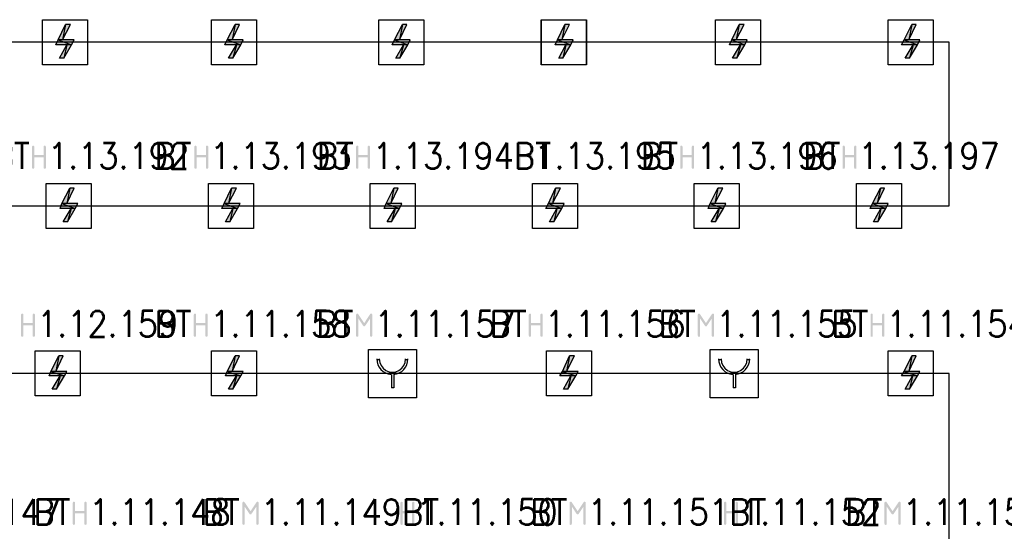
# Model space of a CAD drawing. Header units: millimetres. Extents: x 0 to 420, y 0 to 297.
# Drawn here: x 292.5 to 361.1, y 223.8 to 259.4 of the extents above; entities that cross this region are included whole.
import ezdxf

# ---------------------------------------------------------------- set-up
doc = ezdxf.new("R2010")
doc.units = ezdxf.units.MM
doc.styles.get("Standard").update_dxf_attribs({"font": 'STANDARD'})

msp = doc.modelspace()

# ---------------------------------------------------------------- hatches: boundary and pattern name
h = msp.add_hatch(color=1)
h.paths.add_polyline_path([(296.079334, 259.079999), (295.740667, 259.079999), (295.529, 258.021666)], flags=0)
h.paths.add_polyline_path([(295.740667, 259.079999), (295.529, 258.021666), (295.232667, 258.021666)], flags=0)
h = msp.add_hatch(color=1)
h.paths.add_polyline_path([(307.848, 259.079999), (307.551667, 259.079999), (307.34, 258.021666)], flags=0)
h.paths.add_polyline_path([(307.551667, 259.079999), (307.34, 258.021666), (307.001334, 258.021666)], flags=0)
h = msp.add_hatch(color=1)
h.paths.add_polyline_path([(319.489667, 259.079999), (319.193334, 259.079999), (318.981667, 258.021666)], flags=0)
h.paths.add_polyline_path([(319.193334, 259.079999), (318.981667, 258.021666), (318.643, 258.021666)], flags=0)
h = msp.add_hatch(color=1)
h.paths.add_polyline_path([(330.835, 259.079999), (330.496334, 259.079999), (330.284667, 258.021666)], flags=0)
h.paths.add_polyline_path([(330.496334, 259.079999), (330.284667, 258.021666), (329.988334, 258.021666)], flags=0)
h = msp.add_hatch(color=5)
h.paths.add_polyline_path([(330.835, 259.079999), (330.496334, 259.079999), (330.284667, 258.021666)], flags=0)
h.paths.add_polyline_path([(330.496334, 259.079999), (330.284667, 258.021666), (329.988334, 258.021666)], flags=0)
h = msp.add_hatch(color=1)
h.paths.add_polyline_path([(342.984667, 259.079999), (342.646, 259.079999), (342.434334, 258.021666)], flags=0)
h.paths.add_polyline_path([(342.646, 259.079999), (342.434334, 258.021666), (342.138, 258.021666)], flags=0)
h = msp.add_hatch(color=1)
h.paths.add_polyline_path([(354.965, 259.079999), (354.668667, 259.079999), (354.457, 258.021666)], flags=0)
h.paths.add_polyline_path([(354.668667, 259.079999), (354.457, 258.021666), (354.118334, 258.021666)], flags=0)
h = msp.add_hatch(color=1)
h.paths.add_polyline_path([(296.333334, 258.021666), (295.232667, 258.021666), (296.164, 257.682999)], flags=0)
h.paths.add_polyline_path([(295.232667, 258.021666), (296.164, 257.682999), (295.063334, 257.682999)], flags=0)
h = msp.add_hatch(color=1)
h.paths.add_polyline_path([(308.102, 258.021666), (307.001334, 258.021666), (307.932667, 257.682999)], flags=0)
h.paths.add_polyline_path([(307.001334, 258.021666), (307.932667, 257.682999), (306.832, 257.682999)], flags=0)
h = msp.add_hatch(color=1)
h.paths.add_polyline_path([(319.743667, 258.021666), (318.643, 258.021666), (319.574334, 257.682999)], flags=0)
h.paths.add_polyline_path([(318.643, 258.021666), (319.574334, 257.682999), (318.473667, 257.682999)], flags=0)
h = msp.add_hatch(color=1)
h.paths.add_polyline_path([(331.089, 258.021666), (329.988334, 258.021666), (330.919667, 257.682999)], flags=0)
h.paths.add_polyline_path([(329.988334, 258.021666), (330.919667, 257.682999), (329.819, 257.682999)], flags=0)
h = msp.add_hatch(color=5)
h.paths.add_polyline_path([(331.089, 258.021666), (329.988334, 258.021666), (330.919667, 257.682999)], flags=0)
h.paths.add_polyline_path([(329.988334, 258.021666), (330.919667, 257.682999), (329.819, 257.682999)], flags=0)
h = msp.add_hatch(color=1)
h.paths.add_polyline_path([(343.196334, 258.021666), (342.138, 258.021666), (343.027, 257.682999)], flags=0)
h.paths.add_polyline_path([(342.138, 258.021666), (343.027, 257.682999), (341.968667, 257.682999)], flags=0)
h = msp.add_hatch(color=1)
h.paths.add_polyline_path([(355.219, 258.021666), (354.118334, 258.021666), (355.049667, 257.682999)], flags=0)
h.paths.add_polyline_path([(354.118334, 258.021666), (355.049667, 257.682999), (353.949, 257.682999)], flags=0)
h = msp.add_hatch(color=1)
h.paths.add_polyline_path([(296.164, 257.682999), (295.825334, 257.682999), (295.613667, 256.751666)], flags=0)
h.paths.add_polyline_path([(295.825334, 257.682999), (295.613667, 256.751666), (295.317334, 256.751666)], flags=0)
h = msp.add_hatch(color=1)
h.paths.add_polyline_path([(307.932667, 257.682999), (307.636334, 257.682999), (307.382334, 256.751666)], flags=0)
h.paths.add_polyline_path([(307.636334, 257.682999), (307.382334, 256.751666), (307.086, 256.751666)], flags=0)
h = msp.add_hatch(color=1)
h.paths.add_polyline_path([(319.574334, 257.682999), (319.278, 257.682999), (319.024, 256.751666)], flags=0)
h.paths.add_polyline_path([(319.278, 257.682999), (319.024, 256.751666), (318.727667, 256.751666)], flags=0)
h = msp.add_hatch(color=1)
h.paths.add_polyline_path([(330.919667, 257.682999), (330.581, 257.682999), (330.369334, 256.751666)], flags=0)
h.paths.add_polyline_path([(330.581, 257.682999), (330.369334, 256.751666), (330.073, 256.751666)], flags=0)
h = msp.add_hatch(color=5)
h.paths.add_polyline_path([(330.919667, 257.682999), (330.581, 257.682999), (330.369334, 256.751666)], flags=0)
h.paths.add_polyline_path([(330.581, 257.682999), (330.369334, 256.751666), (330.073, 256.751666)], flags=0)
h = msp.add_hatch(color=1)
h.paths.add_polyline_path([(343.027, 257.682999), (342.730667, 257.682999), (342.476667, 256.751666)], flags=0)
h.paths.add_polyline_path([(342.730667, 257.682999), (342.476667, 256.751666), (342.180334, 256.751666)], flags=0)
h = msp.add_hatch(color=1)
h.paths.add_polyline_path([(355.049667, 257.682999), (354.753334, 257.682999), (354.499334, 256.751666)], flags=0)
h.paths.add_polyline_path([(354.753334, 257.682999), (354.499334, 256.751666), (354.203, 256.751666)], flags=0)
for points in [[(293.404505, 249.127476), (293.404505, 250.58048), (293.424487, 250.641251), (293.484983, 250.661509), (293.545754, 250.641251), (293.566011, 250.58048), (293.566011, 250.015484), (294.211485, 250.015484), (294.211485, 250.58048), (294.231742, 250.641251), (294.292513, 250.661509), (294.352802, 250.641251), (294.372991, 250.58048), (294.372991, 249.127476), (294.352802, 249.066981), (294.292513, 249.046999), (294.231742, 249.066981), (294.211485, 249.127476), (294.211485, 249.853978), (293.566011, 249.853978), (293.566011, 249.127476), (293.545754, 249.066981), (293.484983, 249.046999), (293.424487, 249.066981)], [(304.707507, 249.127476), (304.707507, 250.58048), (304.727489, 250.641251), (304.787985, 250.661509), (304.848756, 250.641251), (304.869014, 250.58048), (304.869014, 250.015484), (305.514487, 250.015484), (305.514487, 250.58048), (305.534744, 250.641251), (305.595515, 250.661509), (305.655804, 250.641251), (305.675993, 250.58048), (305.675993, 249.127476), (305.655804, 249.066981), (305.595515, 249.046999), (305.534744, 249.066981), (305.514487, 249.127476), (305.514487, 249.853978), (304.869014, 249.853978), (304.869014, 249.127476), (304.848756, 249.066981), (304.787985, 249.046999), (304.727489, 249.066981)], [(315.968172, 249.127476), (315.968172, 250.58048), (315.988154, 250.641251), (316.048649, 250.661509), (316.109421, 250.641251), (316.129678, 250.58048), (316.129678, 250.015484), (316.775151, 250.015484), (316.775151, 250.58048), (316.795408, 250.641251), (316.85618, 250.661509), (316.916469, 250.641251), (316.936657, 250.58048), (316.936657, 249.127476), (316.916469, 249.066981), (316.85618, 249.046999), (316.795408, 249.066981), (316.775151, 249.127476), (316.775151, 249.853978), (316.129678, 249.853978), (316.129678, 249.127476), (316.109421, 249.066981), (316.048649, 249.046999), (315.988154, 249.066981)], [(327.271172, 249.127476), (327.271172, 250.58048), (327.291153, 250.641251), (327.351649, 250.661509), (327.412421, 250.641251), (327.432678, 250.58048), (327.432678, 250.015484), (328.078151, 250.015484), (328.078151, 250.58048), (328.098408, 250.641251), (328.15918, 250.661509), (328.219469, 250.641251), (328.239657, 250.58048), (328.239657, 249.127476), (328.219469, 249.066981), (328.15918, 249.046999), (328.098408, 249.066981), (328.078151, 249.127476), (328.078151, 249.853978), (327.432678, 249.853978), (327.432678, 249.127476), (327.412421, 249.066981), (327.351649, 249.046999), (327.291153, 249.066981)], [(338.531839, 249.127476), (338.531839, 250.58048), (338.55182, 250.641251), (338.612316, 250.661509), (338.673087, 250.641251), (338.693345, 250.58048), (338.693345, 250.015484), (339.338818, 250.015484), (339.338818, 250.58048), (339.359075, 250.641251), (339.419846, 250.661509), (339.480136, 250.641251), (339.500324, 250.58048), (339.500324, 249.127476), (339.480136, 249.066981), (339.419846, 249.046999), (339.359075, 249.066981), (339.338818, 249.127476), (339.338818, 249.853978), (338.693345, 249.853978), (338.693345, 249.127476), (338.673087, 249.066981), (338.612316, 249.046999), (338.55182, 249.066981)], [(349.834839, 249.127476), (349.834839, 250.58048), (349.85482, 250.641251), (349.915316, 250.661509), (349.976087, 250.641251), (349.996345, 250.58048), (349.996345, 250.015484), (350.641818, 250.015484), (350.641818, 250.58048), (350.662075, 250.641251), (350.722846, 250.661509), (350.783136, 250.641251), (350.803324, 250.58048), (350.803324, 249.127476), (350.783136, 249.066981), (350.722846, 249.046999), (350.662075, 249.066981), (350.641818, 249.127476), (350.641818, 249.853978), (349.996345, 249.853978), (349.996345, 249.127476), (349.976087, 249.066981), (349.915316, 249.046999), (349.85482, 249.066981)], [(292.642505, 237.443476), (292.642505, 238.89648), (292.662487, 238.957251), (292.722983, 238.977509), (292.783754, 238.957251), (292.804011, 238.89648), (292.804011, 238.331484), (293.449485, 238.331484), (293.449485, 238.89648), (293.469742, 238.957251), (293.530513, 238.977509), (293.590802, 238.957251), (293.610991, 238.89648), (293.610991, 237.443476), (293.590802, 237.382981), (293.530513, 237.362999), (293.469742, 237.382981), (293.449485, 237.443476), (293.449485, 238.169978), (292.804011, 238.169978), (292.804011, 237.443476), (292.783754, 237.382981), (292.722983, 237.362999), (292.662487, 237.382981)], [(304.665172, 237.443476), (304.665172, 238.89648), (304.685154, 238.957251), (304.745649, 238.977509), (304.806421, 238.957251), (304.826678, 238.89648), (304.826678, 238.331484), (305.472151, 238.331484), (305.472151, 238.89648), (305.492408, 238.957251), (305.55318, 238.977509), (305.613469, 238.957251), (305.633657, 238.89648), (305.633657, 237.443476), (305.613469, 237.382981), (305.55318, 237.362999), (305.492408, 237.382981), (305.472151, 237.443476), (305.472151, 238.169978), (304.826678, 238.169978), (304.826678, 237.443476), (304.806421, 237.382981), (304.745649, 237.362999), (304.685154, 237.382981)], [(317.017688, 238.977509), (317.077977, 238.957251), (317.098165, 238.89648), (317.098165, 237.443476), (317.077977, 237.382981), (317.017688, 237.362999), (316.956916, 237.382981), (316.936659, 237.443476), (316.936659, 238.631345), (316.607584, 238.138559), (316.572444, 238.101628), (316.53317, 238.089501), (316.492655, 238.101628), (316.457102, 238.138559), (316.12968, 238.631345), (316.12968, 237.443476), (316.109423, 237.382981), (316.048651, 237.362999), (315.988156, 237.382981), (315.968174, 237.443476), (315.968174, 238.89648), (315.988156, 238.957251), (316.048651, 238.977509), (316.088339, 238.967311), (316.119758, 238.93727), (316.53317, 238.317153), (316.948786, 238.94168), (316.977449, 238.968482)], [(327.990839, 237.443476), (327.990839, 238.89648), (328.01082, 238.957251), (328.071316, 238.977509), (328.132088, 238.957251), (328.152345, 238.89648), (328.152345, 238.331484), (328.797818, 238.331484), (328.797818, 238.89648), (328.818075, 238.957251), (328.878846, 238.977509), (328.939136, 238.957251), (328.959324, 238.89648), (328.959324, 237.443476), (328.939136, 237.382981), (328.878846, 237.362999), (328.818075, 237.382981), (328.797818, 237.443476), (328.797818, 238.169978), (328.152345, 238.169978), (328.152345, 237.443476), (328.132088, 237.382981), (328.071316, 237.362999), (328.01082, 237.382981)], [(340.809019, 238.977509), (340.869308, 238.957251), (340.889497, 238.89648), (340.889497, 237.443476), (340.869308, 237.382981), (340.809019, 237.362999), (340.748248, 237.382981), (340.72799, 237.443476), (340.72799, 238.631345), (340.398915, 238.138559), (340.363775, 238.101628), (340.324501, 238.089501), (340.283987, 238.101628), (340.248433, 238.138559), (339.921011, 238.631345), (339.921011, 237.443476), (339.900754, 237.382981), (339.839983, 237.362999), (339.779487, 237.382981), (339.759505, 237.443476), (339.759505, 238.89648), (339.779487, 238.957251), (339.839983, 238.977509), (339.87967, 238.967311), (339.911089, 238.93727), (340.324501, 238.317153), (340.740117, 238.94168), (340.76878, 238.968482)], [(351.782172, 237.443476), (351.782172, 238.89648), (351.802153, 238.957251), (351.862649, 238.977509), (351.923421, 238.957251), (351.943678, 238.89648), (351.943678, 238.331484), (352.589151, 238.331484), (352.589151, 238.89648), (352.609408, 238.957251), (352.67018, 238.977509), (352.730469, 238.957251), (352.750657, 238.89648), (352.750657, 237.443476), (352.730469, 237.382981), (352.67018, 237.362999), (352.609408, 237.382981), (352.589151, 237.443476), (352.589151, 238.169978), (351.943678, 238.169978), (351.943678, 237.443476), (351.923421, 237.382981), (351.862649, 237.362999), (351.802153, 237.382981)], [(296.240839, 224.362477), (296.240839, 225.81548), (296.26082, 225.876251), (296.321316, 225.896509), (296.382088, 225.876251), (296.402345, 225.81548), (296.402345, 225.250484), (297.047818, 225.250484), (297.047818, 225.81548), (297.068075, 225.876251), (297.128847, 225.896509), (297.189136, 225.876251), (297.209324, 225.81548), (297.209324, 224.362477), (297.189136, 224.301981), (297.128847, 224.281999), (297.068075, 224.301981), (297.047818, 224.362477), (297.047818, 225.088978), (296.402345, 225.088978), (296.402345, 224.362477), (296.382088, 224.301981), (296.321316, 224.281999), (296.26082, 224.301981)], [(309.101355, 225.896509), (309.161644, 225.876251), (309.181832, 225.81548), (309.181832, 224.362477), (309.161644, 224.301981), (309.101355, 224.281999), (309.040583, 224.301981), (309.020326, 224.362477), (309.020326, 225.550345), (308.69125, 225.057559), (308.656111, 225.020628), (308.616836, 225.008501), (308.576322, 225.020628), (308.540769, 225.057559), (308.213347, 225.550345), (308.213347, 224.362477), (308.19309, 224.301981), (308.132318, 224.281999), (308.071822, 224.301981), (308.051841, 224.362477), (308.051841, 225.81548), (308.071822, 225.876251), (308.132318, 225.896509), (308.172006, 225.886311), (308.203425, 225.85627), (308.616836, 225.236153), (309.032453, 225.86068), (309.061116, 225.887483)], [(319.058505, 224.362477), (319.058505, 225.81548), (319.078487, 225.876251), (319.138983, 225.896509), (319.199754, 225.876251), (319.220011, 225.81548), (319.220011, 225.250484), (319.865484, 225.250484), (319.865484, 225.81548), (319.885742, 225.876251), (319.946513, 225.896509), (320.006802, 225.876251), (320.026991, 225.81548), (320.026991, 224.362477), (320.006802, 224.301981), (319.946513, 224.281999), (319.885742, 224.301981), (319.865484, 224.362477), (319.865484, 225.088978), (319.220011, 225.088978), (319.220011, 224.362477), (319.199754, 224.301981), (319.138983, 224.281999), (319.078487, 224.301981)], [(331.876686, 225.896509), (331.936975, 225.876251), (331.957163, 225.81548), (331.957163, 224.362477), (331.936975, 224.301981), (331.876686, 224.281999), (331.815914, 224.301981), (331.795657, 224.362477), (331.795657, 225.550345), (331.466582, 225.057559), (331.431442, 225.020628), (331.392168, 225.008501), (331.351653, 225.020628), (331.3161, 225.057559), (330.988678, 225.550345), (330.988678, 224.362477), (330.968421, 224.301981), (330.907649, 224.281999), (330.847153, 224.301981), (330.827172, 224.362477), (330.827172, 225.81548), (330.847153, 225.876251), (330.907649, 225.896509), (330.947337, 225.886311), (330.978756, 225.85627), (331.392168, 225.236153), (331.807784, 225.86068), (331.836447, 225.887483)], [(341.579839, 224.362477), (341.579839, 225.81548), (341.59982, 225.876251), (341.660316, 225.896509), (341.721087, 225.876251), (341.741345, 225.81548), (341.741345, 225.250484), (342.386818, 225.250484), (342.386818, 225.81548), (342.407075, 225.876251), (342.467846, 225.896509), (342.528136, 225.876251), (342.548324, 225.81548), (342.548324, 224.362477), (342.528136, 224.301981), (342.467846, 224.281999), (342.407075, 224.301981), (342.386818, 224.362477), (342.386818, 225.088978), (341.741345, 225.088978), (341.741345, 224.362477), (341.721087, 224.301981), (341.660316, 224.281999), (341.59982, 224.301981)], [(353.805352, 225.896509), (353.865642, 225.876251), (353.88583, 225.81548), (353.88583, 224.362477), (353.865642, 224.301981), (353.805352, 224.281999), (353.744581, 224.301981), (353.724324, 224.362477), (353.724324, 225.550345), (353.395248, 225.057559), (353.360108, 225.020628), (353.320834, 225.008501), (353.28032, 225.020628), (353.244766, 225.057559), (352.917345, 225.550345), (352.917345, 224.362477), (352.897087, 224.301981), (352.836316, 224.281999), (352.77582, 224.301981), (352.755839, 224.362477), (352.755839, 225.81548), (352.77582, 225.876251), (352.836316, 225.896509), (352.876003, 225.886311), (352.907423, 225.85627), (353.320834, 225.236153), (353.73645, 225.86068), (353.765114, 225.887483)]]:
    msp.add_hatch(color=7).paths.add_polyline_path(points, flags=0)
h = msp.add_hatch(color=1)
h.paths.add_polyline_path([(296.333334, 247.692332), (296.037, 247.692332), (295.825334, 246.633999)], flags=0)
h.paths.add_polyline_path([(296.037, 247.692332), (295.825334, 246.633999), (295.486667, 246.633999)], flags=0)
h = msp.add_hatch(color=1)
h.paths.add_polyline_path([(307.636334, 247.692332), (307.297667, 247.692332), (307.086, 246.633999)], flags=0)
h.paths.add_polyline_path([(307.297667, 247.692332), (307.086, 246.633999), (306.789667, 246.633999)], flags=0)
h = msp.add_hatch(color=1)
h.paths.add_polyline_path([(318.897, 247.692332), (318.600667, 247.692332), (318.389, 246.633999)], flags=0)
h.paths.add_polyline_path([(318.600667, 247.692332), (318.389, 246.633999), (318.050334, 246.633999)], flags=0)
h = msp.add_hatch(color=1)
h.paths.add_polyline_path([(330.2, 247.692332), (329.861334, 247.692332), (329.649667, 246.633999)], flags=0)
h.paths.add_polyline_path([(329.861334, 247.692332), (329.649667, 246.633999), (329.353334, 246.633999)], flags=0)
h = msp.add_hatch(color=5)
h.paths.add_polyline_path([(330.2, 247.692332), (329.861334, 247.692332), (329.649667, 246.633999)], flags=0)
h.paths.add_polyline_path([(329.861334, 247.692332), (329.649667, 246.633999), (329.353334, 246.633999)], flags=0)
h = msp.add_hatch(color=1)
h.paths.add_polyline_path([(341.503, 247.692332), (341.164334, 247.692332), (340.952667, 246.633999)], flags=0)
h.paths.add_polyline_path([(341.164334, 247.692332), (340.952667, 246.633999), (340.614, 246.633999)], flags=0)
h = msp.add_hatch(color=1)
h.paths.add_polyline_path([(352.763667, 247.692332), (352.467334, 247.692332), (352.255667, 246.633999)], flags=0)
h.paths.add_polyline_path([(352.467334, 247.692332), (352.255667, 246.633999), (351.917, 246.633999)], flags=0)
h = msp.add_hatch(color=1)
h.paths.add_polyline_path([(296.587334, 246.633999), (295.486667, 246.633999), (296.418, 246.295332)], flags=0)
h.paths.add_polyline_path([(295.486667, 246.633999), (296.418, 246.295332), (295.359667, 246.295332)], flags=0)
h = msp.add_hatch(color=1)
h.paths.add_polyline_path([(296.418, 246.295332), (296.121667, 246.295332), (295.867667, 245.363999)], flags=0)
h.paths.add_polyline_path([(296.121667, 246.295332), (295.867667, 245.363999), (295.571334, 245.363999)], flags=0)
h = msp.add_hatch(color=1)
h.paths.add_polyline_path([(307.890334, 246.633999), (306.789667, 246.633999), (307.721, 246.295332)], flags=0)
h.paths.add_polyline_path([(306.789667, 246.633999), (307.721, 246.295332), (306.620334, 246.295332)], flags=0)
h = msp.add_hatch(color=1)
h.paths.add_polyline_path([(307.721, 246.295332), (307.382334, 246.295332), (307.170667, 245.363999)], flags=0)
h.paths.add_polyline_path([(307.382334, 246.295332), (307.170667, 245.363999), (306.874334, 245.363999)], flags=0)
h = msp.add_hatch(color=1)
h.paths.add_polyline_path([(319.151, 246.633999), (318.050334, 246.633999), (318.981667, 246.295332)], flags=0)
h.paths.add_polyline_path([(318.050334, 246.633999), (318.981667, 246.295332), (317.923334, 246.295332)], flags=0)
h = msp.add_hatch(color=1)
h.paths.add_polyline_path([(318.981667, 246.295332), (318.685334, 246.295332), (318.431334, 245.363999)], flags=0)
h.paths.add_polyline_path([(318.685334, 246.295332), (318.431334, 245.363999), (318.135, 245.363999)], flags=0)
h = msp.add_hatch(color=1)
h.paths.add_polyline_path([(330.454, 246.633999), (329.353334, 246.633999), (330.284667, 246.295332)], flags=0)
h.paths.add_polyline_path([(329.353334, 246.633999), (330.284667, 246.295332), (329.184, 246.295332)], flags=0)
h = msp.add_hatch(color=5)
h.paths.add_polyline_path([(330.454, 246.633999), (329.353334, 246.633999), (330.284667, 246.295332)], flags=0)
h.paths.add_polyline_path([(329.353334, 246.633999), (330.284667, 246.295332), (329.184, 246.295332)], flags=0)
h = msp.add_hatch(color=1)
h.paths.add_polyline_path([(330.284667, 246.295332), (329.946, 246.295332), (329.734334, 245.363999)], flags=0)
h.paths.add_polyline_path([(329.946, 246.295332), (329.734334, 245.363999), (329.438, 245.363999)], flags=0)
h = msp.add_hatch(color=5)
h.paths.add_polyline_path([(330.284667, 246.295332), (329.946, 246.295332), (329.734334, 245.363999)], flags=0)
h.paths.add_polyline_path([(329.946, 246.295332), (329.734334, 245.363999), (329.438, 245.363999)], flags=0)
h = msp.add_hatch(color=1)
h.paths.add_polyline_path([(341.714667, 246.633999), (340.614, 246.633999), (341.545334, 246.295332)], flags=0)
h.paths.add_polyline_path([(340.614, 246.633999), (341.545334, 246.295332), (340.487, 246.295332)], flags=0)
h = msp.add_hatch(color=1)
h.paths.add_polyline_path([(341.545334, 246.295332), (341.249, 246.295332), (340.995, 245.363999)], flags=0)
h.paths.add_polyline_path([(341.249, 246.295332), (340.995, 245.363999), (340.698667, 245.363999)], flags=0)
h = msp.add_hatch(color=1)
h.paths.add_polyline_path([(353.017667, 246.633999), (351.917, 246.633999), (352.848334, 246.295332)], flags=0)
h.paths.add_polyline_path([(351.917, 246.633999), (352.848334, 246.295332), (351.747667, 246.295332)], flags=0)
h = msp.add_hatch(color=1)
h.paths.add_polyline_path([(352.848334, 246.295332), (352.509667, 246.295332), (352.298, 245.363999)], flags=0)
h.paths.add_polyline_path([(352.509667, 246.295332), (352.298, 245.363999), (352.001667, 245.363999)], flags=0)
h = msp.add_hatch(color=1)
h.paths.add_polyline_path([(295.571334, 236.050666), (295.275, 236.050666), (295.063334, 234.949999)], flags=0)
h.paths.add_polyline_path([(295.275, 236.050666), (295.063334, 234.949999), (294.724667, 234.949999)], flags=0)
h = msp.add_hatch(color=1)
h.paths.add_polyline_path([(307.848, 236.050666), (307.551667, 236.050666), (307.34, 234.949999)], flags=0)
h.paths.add_polyline_path([(307.551667, 236.050666), (307.34, 234.949999), (307.001334, 234.949999)], flags=0)
h = msp.add_hatch(color=1)
h.paths.add_polyline_path([(331.173667, 236.050666), (330.835, 236.050666), (330.623334, 234.949999)], flags=0)
h.paths.add_polyline_path([(330.835, 236.050666), (330.623334, 234.949999), (330.327, 234.949999)], flags=0)
h = msp.add_hatch(color=1)
h.paths.add_polyline_path([(354.965, 236.050666), (354.668667, 236.050666), (354.457, 234.949999)], flags=0)
h.paths.add_polyline_path([(354.668667, 236.050666), (354.457, 234.949999), (354.118334, 234.949999)], flags=0)
h = msp.add_hatch(color=1)
h.paths.add_polyline_path([(295.825334, 234.949999), (294.724667, 234.949999), (295.656, 234.653666)], flags=0)
h.paths.add_polyline_path([(294.724667, 234.949999), (295.656, 234.653666), (294.597667, 234.653666)], flags=0)
h = msp.add_hatch(color=1)
h.paths.add_polyline_path([(295.656, 234.653666), (295.359667, 234.653666), (295.105667, 233.722332)], flags=0)
h.paths.add_polyline_path([(295.359667, 234.653666), (295.105667, 233.722332), (294.809334, 233.722332)], flags=0)
h = msp.add_hatch(color=1)
h.paths.add_polyline_path([(308.102, 234.949999), (307.001334, 234.949999), (307.932667, 234.653666)], flags=0)
h.paths.add_polyline_path([(307.001334, 234.949999), (307.932667, 234.653666), (306.874334, 234.653666)], flags=0)
h = msp.add_hatch(color=1)
h.paths.add_polyline_path([(307.932667, 234.653666), (307.636334, 234.653666), (307.382334, 233.722332)], flags=0)
h.paths.add_polyline_path([(307.636334, 234.653666), (307.382334, 233.722332), (307.086, 233.722332)], flags=0)
h = msp.add_hatch(color=1)
h.paths.add_polyline_path([(331.427667, 234.949999), (330.327, 234.949999), (331.258334, 234.653666)], flags=0)
h.paths.add_polyline_path([(330.327, 234.949999), (331.258334, 234.653666), (330.157667, 234.653666)], flags=0)
h = msp.add_hatch(color=1)
h.paths.add_polyline_path([(331.258334, 234.653666), (330.919667, 234.653666), (330.708, 233.722332)], flags=0)
h.paths.add_polyline_path([(330.919667, 234.653666), (330.708, 233.722332), (330.411667, 233.722332)], flags=0)
h = msp.add_hatch(color=1)
h.paths.add_polyline_path([(355.219, 234.949999), (354.118334, 234.949999), (355.049667, 234.653666)], flags=0)
h.paths.add_polyline_path([(354.118334, 234.949999), (355.049667, 234.653666), (353.949, 234.653666)], flags=0)
h = msp.add_hatch(color=1)
h.paths.add_polyline_path([(355.049667, 234.653666), (354.711, 234.653666), (354.499334, 233.722332)], flags=0)
h.paths.add_polyline_path([(354.711, 234.653666), (354.499334, 233.722332), (354.203, 233.722332)], flags=0)

# ---------------------------------------------------------------- linework, layer by layer
at = {"color": 7, "lineweight": 0}
for points in [[(294.132001, 259.418666), (297.264667, 259.418666)], [(305.900667, 259.418666), (309.033334, 259.418666)], [(317.542334, 259.418666), (320.675, 259.418666)], [(328.845334, 259.418666), (332.020334, 259.418666)], [(328.887667, 259.418666), (331.978, 259.418666)], [(340.995, 259.418666), (344.127667, 259.418666)], [(353.017667, 259.418666), (356.150334, 259.418666)], [(294.386001, 248.030999), (297.518667, 248.030999)], [(305.689, 248.030999), (308.821667, 248.030999)], [(316.949667, 248.030999), (320.082334, 248.030999)], [(328.252667, 248.030999), (331.385334, 248.030999)], [(328.252667, 248.030999), (331.385334, 248.030999)], [(339.513334, 248.030999), (342.646, 248.030999)], [(350.816334, 248.030999), (353.949, 248.030999)], [(293.624001, 236.389332), (296.756667, 236.389332)], [(305.900667, 236.389332), (309.033334, 236.389332)], [(316.822667, 236.473999), (320.167, 236.473999)], [(329.226334, 236.389332), (332.359, 236.389332)], [(340.614, 236.473999), (343.958334, 236.473999)], [(353.017667, 236.389332), (356.150334, 236.389332)]]:
    msp.add_lwpolyline(points, dxfattribs=at)
at = {"color": 1, "lineweight": 0}
for points in [[(297.264667, 256.285999), (294.132001, 256.285999), (294.132001, 259.418666), (297.264667, 259.418666)], [(309.033334, 256.285999), (305.900667, 256.285999), (305.900667, 259.418666), (309.033334, 259.418666)], [(320.675, 256.285999), (317.542334, 256.285999), (317.542334, 259.418666), (320.675, 259.418666)], [(331.978, 256.285999), (328.887667, 256.285999), (328.887667, 259.418666), (331.978, 259.418666)], [(344.127667, 256.285999), (340.995, 256.285999), (340.995, 259.418666), (344.127667, 259.418666)], [(356.150334, 256.285999), (353.017667, 256.285999), (353.017667, 259.418666), (356.150334, 259.418666)], [(295.740667, 259.079999), (295.529, 258.021666), (295.232667, 258.021666)], [(296.079334, 259.079999), (295.740667, 259.079999), (295.529, 258.021666)], [(307.551667, 259.079999), (307.34, 258.021666), (307.001334, 258.021666)], [(307.848, 259.079999), (307.551667, 259.079999), (307.34, 258.021666)], [(319.193334, 259.079999), (318.981667, 258.021666), (318.643, 258.021666)], [(319.489667, 259.079999), (319.193334, 259.079999), (318.981667, 258.021666)], [(330.496334, 259.079999), (330.284667, 258.021666), (329.988334, 258.021666)], [(330.835, 259.079999), (330.496334, 259.079999), (330.284667, 258.021666)], [(342.646, 259.079999), (342.434334, 258.021666), (342.138, 258.021666)], [(342.984667, 259.079999), (342.646, 259.079999), (342.434334, 258.021666)], [(354.668667, 259.079999), (354.457, 258.021666), (354.118334, 258.021666)], [(354.965, 259.079999), (354.668667, 259.079999), (354.457, 258.021666)], [(295.232667, 258.021666), (296.164, 257.682999), (295.063334, 257.682999)], [(296.333334, 258.021666), (295.232667, 258.021666), (296.164, 257.682999)], [(307.001334, 258.021666), (307.932667, 257.682999), (306.832, 257.682999)], [(308.102, 258.021666), (307.001334, 258.021666), (307.932667, 257.682999)], [(318.643, 258.021666), (319.574334, 257.682999), (318.473667, 257.682999)], [(319.743667, 258.021666), (318.643, 258.021666), (319.574334, 257.682999)], [(329.988334, 258.021666), (330.919667, 257.682999), (329.819, 257.682999)], [(331.089, 258.021666), (329.988334, 258.021666), (330.919667, 257.682999)], [(342.138, 258.021666), (343.027, 257.682999), (341.968667, 257.682999)], [(343.196334, 258.021666), (342.138, 258.021666), (343.027, 257.682999)], [(354.118334, 258.021666), (355.049667, 257.682999), (353.949, 257.682999)], [(355.219, 258.021666), (354.118334, 258.021666), (355.049667, 257.682999)], [(295.825334, 257.682999), (295.613667, 256.751666), (295.317334, 256.751666)], [(296.164, 257.682999), (295.825334, 257.682999), (295.613667, 256.751666)], [(307.636334, 257.682999), (307.382334, 256.751666), (307.086, 256.751666)], [(307.932667, 257.682999), (307.636334, 257.682999), (307.382334, 256.751666)], [(319.278, 257.682999), (319.024, 256.751666), (318.727667, 256.751666)], [(319.574334, 257.682999), (319.278, 257.682999), (319.024, 256.751666)], [(330.581, 257.682999), (330.369334, 256.751666), (330.073, 256.751666)], [(330.919667, 257.682999), (330.581, 257.682999), (330.369334, 256.751666)], [(342.730667, 257.682999), (342.476667, 256.751666), (342.180334, 256.751666)], [(343.027, 257.682999), (342.730667, 257.682999), (342.476667, 256.751666)], [(354.753334, 257.682999), (354.499334, 256.751666), (354.203, 256.751666)], [(355.049667, 257.682999), (354.753334, 257.682999), (354.499334, 256.751666)], [(297.518667, 244.898332), (294.386001, 244.898332), (294.386001, 248.030999), (297.518667, 248.030999)], [(296.037, 247.692332), (295.825334, 246.633999), (295.486667, 246.633999)], [(296.333334, 247.692332), (296.037, 247.692332), (295.825334, 246.633999)], [(308.821667, 244.898332), (305.689, 244.898332), (305.689, 248.030999), (308.821667, 248.030999)], [(307.297667, 247.692332), (307.086, 246.633999), (306.789667, 246.633999)], [(307.636334, 247.692332), (307.297667, 247.692332), (307.086, 246.633999)], [(320.082334, 244.898332), (316.949667, 244.898332), (316.949667, 248.030999), (320.082334, 248.030999)], [(318.600667, 247.692332), (318.389, 246.633999), (318.050334, 246.633999)], [(318.897, 247.692332), (318.600667, 247.692332), (318.389, 246.633999)], [(331.385334, 244.898332), (328.252667, 244.898332), (328.252667, 248.030999), (331.385334, 248.030999)], [(329.861334, 247.692332), (329.649667, 246.633999), (329.353334, 246.633999)], [(330.2, 247.692332), (329.861334, 247.692332), (329.649667, 246.633999)], [(342.646, 244.898332), (339.513334, 244.898332), (339.513334, 248.030999), (342.646, 248.030999)], [(341.164334, 247.692332), (340.952667, 246.633999), (340.614, 246.633999)], [(341.503, 247.692332), (341.164334, 247.692332), (340.952667, 246.633999)], [(353.949, 244.898332), (350.816334, 244.898332), (350.816334, 248.030999), (353.949, 248.030999)], [(352.467334, 247.692332), (352.255667, 246.633999), (351.917, 246.633999)], [(352.763667, 247.692332), (352.467334, 247.692332), (352.255667, 246.633999)], [(295.486667, 246.633999), (296.418, 246.295332), (295.359667, 246.295332)], [(296.587334, 246.633999), (295.486667, 246.633999), (296.418, 246.295332)], [(296.121667, 246.295332), (295.867667, 245.363999), (295.571334, 245.363999)], [(296.418, 246.295332), (296.121667, 246.295332), (295.867667, 245.363999)], [(306.789667, 246.633999), (307.721, 246.295332), (306.620334, 246.295332)], [(307.890334, 246.633999), (306.789667, 246.633999), (307.721, 246.295332)], [(307.382334, 246.295332), (307.170667, 245.363999), (306.874334, 245.363999)], [(307.721, 246.295332), (307.382334, 246.295332), (307.170667, 245.363999)], [(318.050334, 246.633999), (318.981667, 246.295332), (317.923334, 246.295332)], [(319.151, 246.633999), (318.050334, 246.633999), (318.981667, 246.295332)], [(318.685334, 246.295332), (318.431334, 245.363999), (318.135, 245.363999)], [(318.981667, 246.295332), (318.685334, 246.295332), (318.431334, 245.363999)], [(329.353334, 246.633999), (330.284667, 246.295332), (329.184, 246.295332)], [(330.454, 246.633999), (329.353334, 246.633999), (330.284667, 246.295332)], [(329.946, 246.295332), (329.734334, 245.363999), (329.438, 245.363999)], [(330.284667, 246.295332), (329.946, 246.295332), (329.734334, 245.363999)], [(340.614, 246.633999), (341.545334, 246.295332), (340.487, 246.295332)], [(341.714667, 246.633999), (340.614, 246.633999), (341.545334, 246.295332)], [(341.249, 246.295332), (340.995, 245.363999), (340.698667, 245.363999)], [(341.545334, 246.295332), (341.249, 246.295332), (340.995, 245.363999)], [(351.917, 246.633999), (352.848334, 246.295332), (351.747667, 246.295332)], [(353.017667, 246.633999), (351.917, 246.633999), (352.848334, 246.295332)], [(352.509667, 246.295332), (352.298, 245.363999), (352.001667, 245.363999)], [(352.848334, 246.295332), (352.509667, 246.295332), (352.298, 245.363999)], [(296.756667, 233.256666), (293.624001, 233.256666), (293.624001, 236.389332), (296.756667, 236.389332)], [(295.275, 236.050666), (295.063334, 234.949999), (294.724667, 234.949999)], [(295.571334, 236.050666), (295.275, 236.050666), (295.063334, 234.949999)], [(309.033334, 233.256666), (305.900667, 233.256666), (305.900667, 236.389332), (309.033334, 236.389332)], [(307.551667, 236.050666), (307.34, 234.949999), (307.001334, 234.949999)], [(307.848, 236.050666), (307.551667, 236.050666), (307.34, 234.949999)], [(320.167, 236.473999), (320.167, 233.129666), (316.822667, 233.129666), (316.822667, 236.473999)], [(332.359, 233.256666), (329.226334, 233.256666), (329.226334, 236.389332), (332.359, 236.389332)], [(330.835, 236.050666), (330.623334, 234.949999), (330.327, 234.949999)], [(331.173667, 236.050666), (330.835, 236.050666), (330.623334, 234.949999)], [(343.958334, 236.473999), (343.958334, 233.129666), (340.614, 233.129666), (340.614, 236.473999)], [(356.150334, 233.256666), (353.017667, 233.256666), (353.017667, 236.389332), (356.150334, 236.389332)], [(354.668667, 236.050666), (354.457, 234.949999), (354.118334, 234.949999)], [(354.965, 236.050666), (354.668667, 236.050666), (354.457, 234.949999)], [(294.724667, 234.949999), (295.656, 234.653666), (294.597667, 234.653666)], [(295.825334, 234.949999), (294.724667, 234.949999), (295.656, 234.653666)], [(295.359667, 234.653666), (295.105667, 233.722332), (294.809334, 233.722332)], [(295.656, 234.653666), (295.359667, 234.653666), (295.105667, 233.722332)], [(307.001334, 234.949999), (307.932667, 234.653666), (306.874334, 234.653666)], [(308.102, 234.949999), (307.001334, 234.949999), (307.932667, 234.653666)], [(307.636334, 234.653666), (307.382334, 233.722332), (307.086, 233.722332)], [(307.932667, 234.653666), (307.636334, 234.653666), (307.382334, 233.722332)], [(330.327, 234.949999), (331.258334, 234.653666), (330.157667, 234.653666)], [(331.427667, 234.949999), (330.327, 234.949999), (331.258334, 234.653666)], [(330.919667, 234.653666), (330.708, 233.722332), (330.411667, 233.722332)], [(331.258334, 234.653666), (330.919667, 234.653666), (330.708, 233.722332)], [(354.118334, 234.949999), (355.049667, 234.653666), (353.949, 234.653666)], [(355.219, 234.949999), (354.118334, 234.949999), (355.049667, 234.653666)], [(354.711, 234.653666), (354.499334, 233.722332), (354.203, 233.722332)], [(355.049667, 234.653666), (354.711, 234.653666), (354.499334, 233.722332)]]:
    msp.add_lwpolyline(points, close=True, dxfattribs=at)
at = {"color": 5, "lineweight": 0}
for points in [[(332.020334, 256.285999), (328.845334, 256.285999), (328.845334, 259.418666), (332.020334, 259.418666)], [(330.496334, 259.079999), (330.284667, 258.021666), (329.988334, 258.021666)], [(330.835, 259.079999), (330.496334, 259.079999), (330.284667, 258.021666)], [(329.988334, 258.021666), (330.919667, 257.682999), (329.819, 257.682999)], [(331.089, 258.021666), (329.988334, 258.021666), (330.919667, 257.682999)], [(330.581, 257.682999), (330.369334, 256.751666), (330.073, 256.751666)], [(330.919667, 257.682999), (330.581, 257.682999), (330.369334, 256.751666)], [(331.385334, 244.898332), (328.252667, 244.898332), (328.252667, 248.030999), (331.385334, 248.030999)], [(329.861334, 247.692332), (329.649667, 246.633999), (329.353334, 246.633999)], [(330.2, 247.692332), (329.861334, 247.692332), (329.649667, 246.633999)], [(329.353334, 246.633999), (330.284667, 246.295332), (329.184, 246.295332)], [(330.454, 246.633999), (329.353334, 246.633999), (330.284667, 246.295332)], [(329.946, 246.295332), (329.734334, 245.363999), (329.438, 245.363999)], [(330.284667, 246.295332), (329.946, 246.295332), (329.734334, 245.363999)]]:
    msp.add_lwpolyline(points, close=True, dxfattribs=at)
at = {"color": 1, "lineweight": 0}
for points in [[(357.251, 246.464666), (357.251, 257.852332), (215.307334, 257.852332)], [(100.838001, 234.822999), (100.838001, 246.464666), (357.251, 246.464666)], [(317.415334, 235.821037), (317.434551, 235.614151), (317.491072, 235.420021), (317.581293, 235.242546), (317.701613, 235.085628), (317.848428, 234.953167), (318.018135, 234.849064), (318.207133, 234.777221), (318.411818, 234.741537)], [(317.584676, 235.821596), (317.615361, 235.583357), (317.705352, 235.364914), (317.8485, 235.176968), (318.038658, 235.030216), (318.260564, 234.9383), (318.494821, 234.907661), (318.729078, 234.9383), (318.950984, 235.030216), (319.141143, 235.176968), (319.284295, 235.364914), (319.374299, 235.583357), (319.405009, 235.821596)], [(318.577858, 234.741537), (318.782541, 234.777221), (318.971535, 234.849064), (319.141237, 234.953167), (319.288047, 235.085628), (319.408364, 235.242546), (319.498586, 235.420021), (319.555113, 235.614151), (319.574342, 235.821037)], [(341.206671, 235.821041), (341.225887, 235.614156), (341.282404, 235.420025), (341.37262, 235.24255), (341.492935, 235.085632), (341.639747, 234.953171), (341.809455, 234.849069), (341.998458, 234.777225), (342.203156, 234.741541)], [(341.376009, 235.821583), (341.406694, 235.583363), (341.496685, 235.364923), (341.639833, 235.176979), (341.829991, 235.030246), (342.051897, 234.938306), (342.286154, 234.907659), (342.520411, 234.938306), (342.742317, 235.030246), (342.932494, 235.176979), (343.075644, 235.364923), (343.165638, 235.583363), (343.196342, 235.821583)], [(342.369191, 234.741537), (342.573875, 234.777221), (342.762868, 234.849064), (342.93257, 234.953167), (343.07938, 235.085628), (343.199697, 235.242546), (343.289919, 235.420021), (343.346446, 235.614151), (343.365675, 235.821037)], [(317.415334, 235.796666), (317.584667, 235.796666)], [(319.405, 235.796666), (319.574334, 235.796666)], [(341.206667, 235.796666), (341.376, 235.796666)], [(343.238667, 235.796666), (343.408, 235.796666)], [(357.251, 221.699666), (357.251, 234.822999), (100.838001, 234.822999)], [(318.431334, 234.738332), (318.431334, 233.806999)], [(318.600667, 234.738332), (318.600667, 233.806999)], [(342.222667, 234.738332), (342.222667, 233.806999)], [(342.392, 234.738332), (342.392, 233.806999)], [(318.600667, 233.806999), (318.431334, 233.806999)], [(342.392, 233.806999), (342.222667, 233.806999)]]:
    msp.add_lwpolyline(points, dxfattribs=at)

# ---------------------------------------------------------------- texts
at = {"color": 7, "char_height": 1.798339, "attachment_point": 1}
for s, insert, width in [('BT', (290.660674, 250.845338), 2.59760078), ('1.13.192', (294.513014, 250.845338), 7.79280233), ('BT', (301.921347, 250.845338), 2.59760078), ('1.13.193', (305.815993, 250.845338), 7.79280233), ('BT', (313.224326, 250.845338), 2.59760078), ('1.13.194BT', (317.119007, 250.845338), 11.18966489), ('1.13.195', (328.37968, 250.845338), 7.79280233), ('BT', (335.788014, 250.845338), 2.59760078), ('1.13.196', (339.68266, 250.845338), 7.79280233), ('BT', (347.090993, 250.845338), 2.59760078), ('1.13.197', (350.943333, 250.845338), 7.79280233), ('1.12.159', (293.750993, 239.161339), 7.79280233), ('BT', (301.921347, 239.161339), 2.59760078), ('1.11.158', (305.815993, 239.161339), 7.39317144), ('BT', (313.181986, 239.161339), 2.59760078), ('1.11.157', (317.245993, 239.161339), 7.39317144), ('BT', (325.246986, 239.161339), 2.59760078), ('1.11.156', (329.099326, 239.161339), 7.39317144), ('BT', (337.015674, 239.161339), 2.59760078), ('1.11.155', (341.03734, 239.161339), 7.39317144), ('BT', (349.038333, 239.161339), 2.59760078), ('1.11.154', (352.890674, 239.161339), 7.59298689), ('1.11.147', (285.580674, 226.080338), 7.59298689), ('BT', (293.496986, 226.080338), 2.59760078), ('1.11.148', (297.391667, 226.080338), 7.59298689), ('BT', (305.265674, 226.080338), 2.59760078), ('1.11.149BT', (309.32968, 226.080338), 10.790034), ('1.11.150', (320.166986, 226.080338), 7.39317144), ('BT', (328.083333, 226.080338), 2.59760078), ('1.11.151BT', (332.105, 226.080338), 10.19058767), ('1.11.152', (342.688333, 226.080338), 7.39317144), ('BT', (350.011986, 226.080338), 2.59760078), ('1.11.153', (354.033653, 226.080338), 7.39317144)]:
    msp.add_mtext(s, dxfattribs=dict(at, insert=insert, width=width))

doc.saveas('drawing.dxf')
